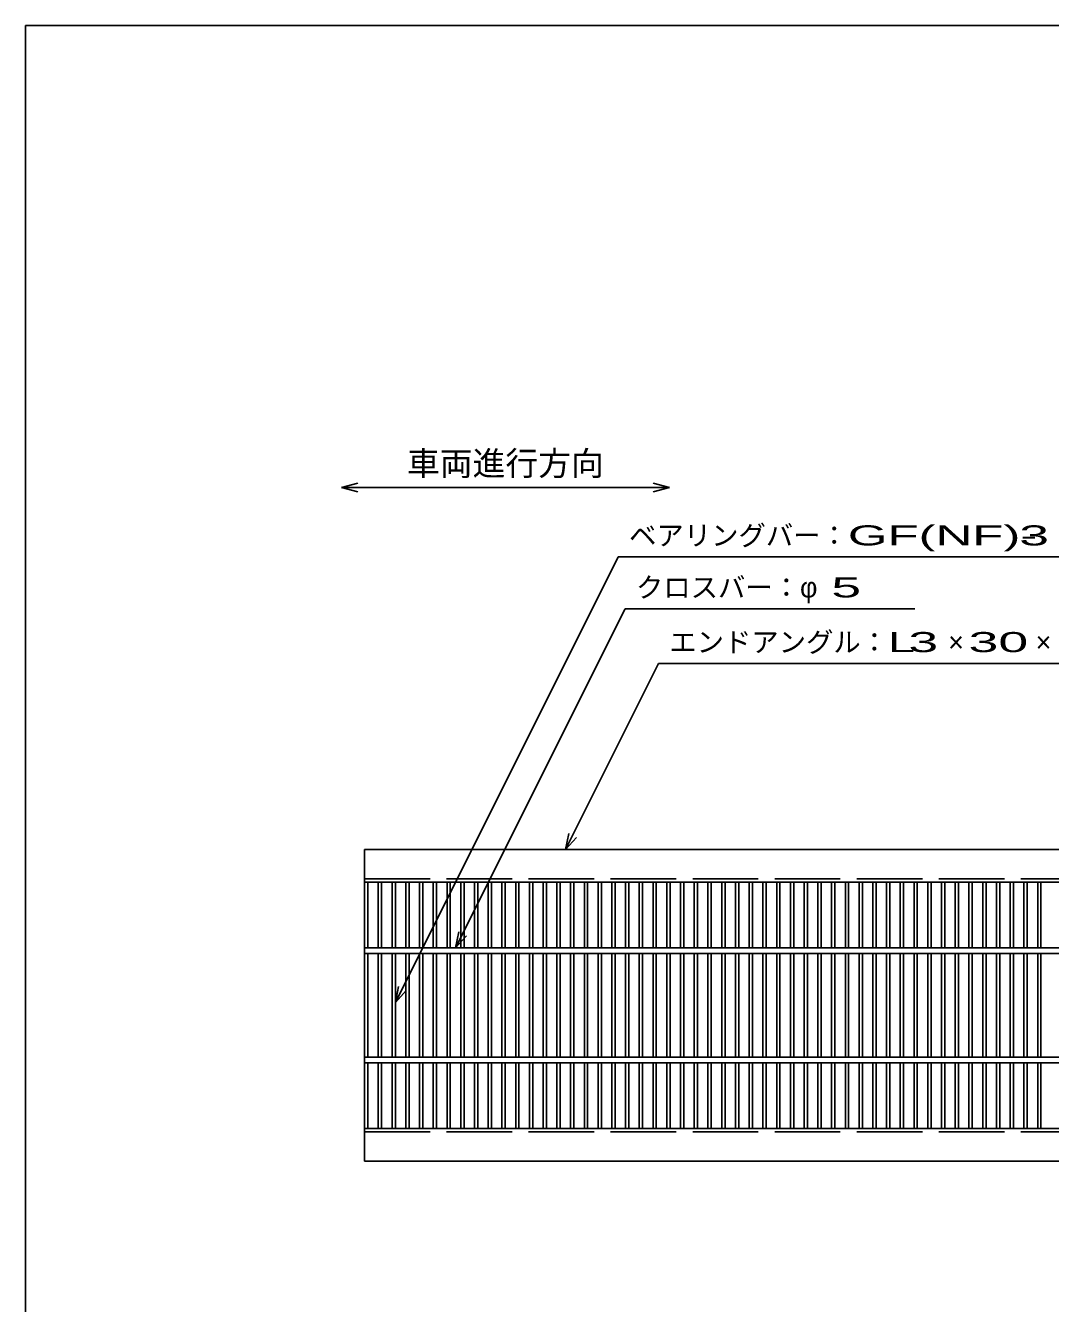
# Model space of a CAD drawing. Units: millimetres, scale not verified. Extents: x -1820 to 1731, y -1282 to 1054.
# Drawn here: x -1729 to -792, y -114 to 1054 of the extents above; entities that cross this region are included whole.
import ezdxf
from ezdxf.enums import TextEntityAlignment as Align

# ---------------------------------------------------------------- set-up
doc = ezdxf.new("R2010")
doc.units = ezdxf.units.MM
doc.header["$LTSCALE"] = 10
doc.linetypes.add('DASHED', pattern=[7.5, 6, -1.5])
for name, color, linetype, lineweight in [('0_2', 150, 'Continuous', 25), ('16', 3, 'Continuous', 25), ('22', 4, 'Continuous', 25)]:
    doc.layers.add(name, color=color, linetype=linetype, lineweight=lineweight)
doc.styles.add('ベクトル', font='')
doc.styles.get('ベクトル').set_extended_font_data('ベクトル')

msp = doc.modelspace()

# ---------------------------------------------------------------- linework, layer by layer
at = {"layer": '0_2'}
for p, q in [((-1729, -1146.5), (-1729, 1053.5)), ((-1729, 1053.5), (1731, 1053.5))]:
    msp.add_line(p, q, dxfattribs=at)
at = {"layer": '0_2', "color": 4}
for p, q in [((-1440.21, 631.33), (-1425.21, 635.33)), ((-1425.21, 627.33), (-1440.21, 631.33)), ((-1440.21, 631.33), (-1140.21, 631.33)), ((-1140.21, 631.33), (-1155.21, 635.33)), ((-1155.21, 627.33), (-1140.21, 631.33))]:
    msp.add_line(p, q, dxfattribs=at)
at = {"layer": '16'}
for p, q in [((-1419, 300.5), (-424, 300.5)), ((-1419, 270.5), (-1419, 300.5)), ((-424, 270.5), (-1419, 270.5)), ((-1419, 45.5), (-1419, 270.5)), ((-1419, 270.5), (-1416, 270.5)), ((-1416, 210.5), (-1416, 270.5)), ((-1406.44, 210.5), (-1406.44, 270.5)), ((-1406.44, 270.5), (-1403.44, 270.5)), ((-1403.44, 210.5), (-1403.44, 270.5)), ((-1393.88, 210.5), (-1393.88, 270.5)), ((-1393.88, 270.5), (-1390.88, 270.5)), ((-1390.88, 210.5), (-1390.88, 270.5)), ((-1381.32, 210.5), (-1381.32, 270.5)), ((-1381.32, 270.5), (-1378.32, 270.5)), ((-1378.32, 210.5), (-1378.32, 270.5)), ((-1368.76, 210.5), (-1368.76, 270.5)), ((-1368.76, 270.5), (-1365.76, 270.5)), ((-1365.76, 210.5), (-1365.76, 270.5)), ((-1356.2, 210.5), (-1356.2, 270.5)), ((-1356.2, 270.5), (-1353.2, 270.5)), ((-1353.2, 210.5), (-1353.2, 270.5)), ((-1343.64, 210.5), (-1343.64, 270.5)), ((-1343.64, 270.5), (-1340.64, 270.5)), ((-1340.64, 210.5), (-1340.64, 270.5)), ((-1331.08, 210.5), (-1331.08, 270.5)), ((-1331.08, 270.5), (-1328.08, 270.5)), ((-1328.08, 210.5), (-1328.08, 270.5)), ((-1318.52, 210.5), (-1318.52, 270.5)), ((-1318.52, 270.5), (-1315.52, 270.5)), ((-1315.52, 210.5), (-1315.52, 270.5)), ((-1305.96, 210.5), (-1305.96, 270.5)), ((-1305.96, 270.5), (-1302.96, 270.5)), ((-1302.96, 210.5), (-1302.96, 270.5)), ((-1293.4, 210.5), (-1293.4, 270.5)), ((-1293.4, 270.5), (-1290.4, 270.5)), ((-1290.4, 210.5), (-1290.4, 270.5)), ((-1280.84, 210.5), (-1280.84, 270.5)), ((-1280.84, 270.5), (-1277.84, 270.5)), ((-1277.84, 210.5), (-1277.84, 270.5)), ((-1268.28, 210.5), (-1268.28, 270.5)), ((-1268.28, 270.5), (-1265.28, 270.5)), ((-1265.28, 210.5), (-1265.28, 270.5)), ((-1255.72, 210.5), (-1255.72, 270.5)), ((-1255.72, 270.5), (-1252.72, 270.5)), ((-1252.72, 210.5), (-1252.72, 270.5)), ((-1243.16, 210.5), (-1243.16, 270.5)), ((-1243.16, 270.5), (-1240.16, 270.5)), ((-1240.16, 210.5), (-1240.16, 270.5)), ((-1230.6, 210.5), (-1230.6, 270.5)), ((-1230.6, 270.5), (-1227.6, 270.5)), ((-1227.6, 210.5), (-1227.6, 270.5)), ((-1218.04, 210.5), (-1218.04, 270.5)), ((-1218.04, 270.5), (-1215.04, 270.5)), ((-1215.04, 210.5), (-1215.04, 270.5)), ((-1205.48, 210.5), (-1205.48, 270.5)), ((-1205.48, 270.5), (-1202.48, 270.5)), ((-1202.48, 210.5), (-1202.48, 270.5)), ((-1192.92, 210.5), (-1192.92, 270.5)), ((-1192.92, 270.5), (-1189.92, 270.5)), ((-1189.92, 210.5), (-1189.92, 270.5)), ((-1180.36, 210.5), (-1180.36, 270.5)), ((-1180.36, 270.5), (-1177.36, 270.5)), ((-1177.36, 210.5), (-1177.36, 270.5)), ((-1167.8, 210.5), (-1167.8, 270.5)), ((-1167.8, 270.5), (-1164.8, 270.5)), ((-1164.8, 210.5), (-1164.8, 270.5)), ((-1155.24, 210.5), (-1155.24, 270.5)), ((-1155.24, 270.5), (-1152.24, 270.5)), ((-1152.24, 210.5), (-1152.24, 270.5)), ((-1142.68, 210.5), (-1142.68, 270.5)), ((-1142.68, 270.5), (-1139.68, 270.5)), ((-1139.68, 210.5), (-1139.68, 270.5)), ((-1130.12, 210.5), (-1130.12, 270.5)), ((-1130.12, 270.5), (-1127.12, 270.5)), ((-1127.12, 210.5), (-1127.12, 270.5)), ((-1117.56, 210.5), (-1117.56, 270.5)), ((-1117.56, 270.5), (-1114.56, 270.5)), ((-1114.56, 210.5), (-1114.56, 270.5)), ((-1105, 210.5), (-1105, 270.5)), ((-1105, 270.5), (-1102, 270.5)), ((-1102, 210.5), (-1102, 270.5)), ((-1092.44, 210.5), (-1092.44, 270.5)), ((-1092.44, 270.5), (-1089.44, 270.5)), ((-1089.44, 210.5), (-1089.44, 270.5)), ((-1079.88, 210.5), (-1079.88, 270.5)), ((-1079.88, 270.5), (-1076.88, 270.5)), ((-1076.88, 210.5), (-1076.88, 270.5)), ((-1067.32, 210.5), (-1067.32, 270.5)), ((-1067.32, 270.5), (-1064.32, 270.5)), ((-1064.32, 210.5), (-1064.32, 270.5)), ((-1054.76, 210.5), (-1054.76, 270.5)), ((-1054.76, 270.5), (-1051.76, 270.5)), ((-1051.76, 210.5), (-1051.76, 270.5)), ((-1042.2, 210.5), (-1042.2, 270.5)), ((-1042.2, 270.5), (-1039.2, 270.5)), ((-1039.2, 210.5), (-1039.2, 270.5)), ((-1029.64, 210.5), (-1029.64, 270.5)), ((-1029.64, 270.5), (-1026.64, 270.5)), ((-1026.64, 210.5), (-1026.64, 270.5)), ((-1017.08, 210.5), (-1017.08, 270.5)), ((-1017.08, 270.5), (-1014.08, 270.5)), ((-1014.08, 210.5), (-1014.08, 270.5)), ((-1004.52, 210.5), (-1004.52, 270.5)), ((-1004.52, 270.5), (-1001.52, 270.5)), ((-1001.52, 210.5), (-1001.52, 270.5)), ((-991.96, 210.5), (-991.96, 270.5)), ((-991.96, 270.5), (-988.96, 270.5)), ((-988.96, 210.5), (-988.96, 270.5)), ((-979.4, 210.5), (-979.4, 270.5)), ((-979.4, 270.5), (-976.4, 270.5)), ((-976.4, 210.5), (-976.4, 270.5)), ((-966.84, 210.5), (-966.84, 270.5)), ((-966.84, 270.5), (-963.84, 270.5)), ((-963.84, 210.5), (-963.84, 270.5)), ((-954.28, 210.5), (-954.28, 270.5)), ((-954.28, 270.5), (-951.28, 270.5)), ((-951.28, 210.5), (-951.28, 270.5)), ((-941.72, 210.5), (-941.72, 270.5)), ((-941.72, 270.5), (-938.72, 270.5)), ((-938.72, 210.5), (-938.72, 270.5)), ((-929.16, 210.5), (-929.16, 270.5)), ((-929.16, 270.5), (-926.16, 270.5)), ((-926.16, 210.5), (-926.16, 270.5)), ((-916.6, 210.5), (-916.6, 270.5)), ((-916.6, 270.5), (-913.6, 270.5)), ((-913.6, 210.5), (-913.6, 270.5)), ((-904.04, 210.5), (-904.04, 270.5)), ((-904.04, 270.5), (-901.04, 270.5)), ((-901.04, 210.5), (-901.04, 270.5)), ((-891.48, 210.5), (-891.48, 270.5)), ((-891.48, 270.5), (-888.48, 270.5)), ((-888.48, 210.5), (-888.48, 270.5)), ((-878.92, 210.5), (-878.92, 270.5)), ((-878.92, 270.5), (-875.92, 270.5)), ((-875.92, 210.5), (-875.92, 270.5)), ((-866.36, 210.5), (-866.36, 270.5)), ((-866.36, 270.5), (-863.36, 270.5)), ((-863.36, 210.5), (-863.36, 270.5)), ((-853.8, 210.5), (-853.8, 270.5)), ((-853.8, 270.5), (-850.8, 270.5)), ((-850.8, 210.5), (-850.8, 270.5)), ((-841.24, 210.5), (-841.24, 270.5)), ((-841.24, 270.5), (-838.24, 270.5)), ((-838.24, 210.5), (-838.24, 270.5)), ((-828.68, 210.5), (-828.68, 270.5)), ((-828.68, 270.5), (-825.68, 270.5)), ((-825.68, 210.5), (-825.68, 270.5)), ((-816.12, 210.5), (-816.12, 270.5)), ((-816.12, 270.5), (-813.12, 270.5)), ((-813.12, 210.5), (-813.12, 270.5)), ((-803.56, 210.5), (-803.56, 270.5)), ((-803.56, 270.5), (-800.56, 270.5)), ((-800.56, 210.5), (-800.56, 270.5)), ((-1419, 210.5), (-424, 210.5)), ((-1419, 205.5), (-1419, 210.5)), ((-424, 205.5), (-1419, 205.5)), ((-1416, 110.5), (-1416, 205.5)), ((-1406.44, 110.5), (-1406.44, 205.5)), ((-1403.44, 110.5), (-1403.44, 205.5)), ((-1393.88, 110.5), (-1393.88, 205.5)), ((-1390.88, 110.5), (-1390.88, 205.5)), ((-1381.32, 110.5), (-1381.32, 205.5)), ((-1378.32, 110.5), (-1378.32, 205.5)), ((-1368.76, 110.5), (-1368.76, 205.5)), ((-1365.76, 110.5), (-1365.76, 205.5)), ((-1356.2, 110.5), (-1356.2, 205.5)), ((-1353.2, 110.5), (-1353.2, 205.5)), ((-1343.64, 110.5), (-1343.64, 205.5)), ((-1340.64, 110.5), (-1340.64, 205.5)), ((-1331.08, 110.5), (-1331.08, 205.5)), ((-1328.08, 110.5), (-1328.08, 205.5)), ((-1318.52, 110.5), (-1318.52, 205.5)), ((-1315.52, 110.5), (-1315.52, 205.5)), ((-1305.96, 110.5), (-1305.96, 205.5)), ((-1302.96, 110.5), (-1302.96, 205.5)), ((-1293.4, 110.5), (-1293.4, 205.5)), ((-1290.4, 110.5), (-1290.4, 205.5)), ((-1280.84, 110.5), (-1280.84, 205.5)), ((-1277.84, 110.5), (-1277.84, 205.5)), ((-1268.28, 110.5), (-1268.28, 205.5)), ((-1265.28, 110.5), (-1265.28, 205.5)), ((-1255.72, 110.5), (-1255.72, 205.5)), ((-1252.72, 110.5), (-1252.72, 205.5)), ((-1243.16, 110.5), (-1243.16, 205.5)), ((-1240.16, 110.5), (-1240.16, 205.5)), ((-1230.6, 110.5), (-1230.6, 205.5)), ((-1227.6, 110.5), (-1227.6, 205.5)), ((-1218.04, 110.5), (-1218.04, 205.5)), ((-1215.04, 110.5), (-1215.04, 205.5)), ((-1205.48, 110.5), (-1205.48, 205.5)), ((-1202.48, 110.5), (-1202.48, 205.5)), ((-1192.92, 110.5), (-1192.92, 205.5)), ((-1189.92, 110.5), (-1189.92, 205.5)), ((-1180.36, 110.5), (-1180.36, 205.5)), ((-1177.36, 110.5), (-1177.36, 205.5)), ((-1167.8, 110.5), (-1167.8, 205.5)), ((-1164.8, 110.5), (-1164.8, 205.5)), ((-1155.24, 110.5), (-1155.24, 205.5)), ((-1152.24, 110.5), (-1152.24, 205.5)), ((-1142.68, 110.5), (-1142.68, 205.5)), ((-1139.68, 110.5), (-1139.68, 205.5)), ((-1130.12, 110.5), (-1130.12, 205.5)), ((-1127.12, 110.5), (-1127.12, 205.5)), ((-1117.56, 110.5), (-1117.56, 205.5)), ((-1114.56, 110.5), (-1114.56, 205.5)), ((-1105, 110.5), (-1105, 205.5)), ((-1102, 110.5), (-1102, 205.5)), ((-1092.44, 110.5), (-1092.44, 205.5)), ((-1089.44, 110.5), (-1089.44, 205.5)), ((-1079.88, 110.5), (-1079.88, 205.5)), ((-1076.88, 110.5), (-1076.88, 205.5)), ((-1067.32, 110.5), (-1067.32, 205.5)), ((-1064.32, 110.5), (-1064.32, 205.5)), ((-1054.76, 110.5), (-1054.76, 205.5)), ((-1051.76, 110.5), (-1051.76, 205.5)), ((-1042.2, 110.5), (-1042.2, 205.5)), ((-1039.2, 110.5), (-1039.2, 205.5)), ((-1029.64, 110.5), (-1029.64, 205.5)), ((-1026.64, 110.5), (-1026.64, 205.5)), ((-1017.08, 110.5), (-1017.08, 205.5)), ((-1014.08, 110.5), (-1014.08, 205.5)), ((-1004.52, 110.5), (-1004.52, 205.5)), ((-1001.52, 110.5), (-1001.52, 205.5)), ((-991.96, 110.5), (-991.96, 205.5)), ((-988.96, 110.5), (-988.96, 205.5)), ((-979.4, 110.5), (-979.4, 205.5)), ((-976.4, 110.5), (-976.4, 205.5)), ((-966.84, 110.5), (-966.84, 205.5)), ((-963.84, 110.5), (-963.84, 205.5)), ((-954.28, 110.5), (-954.28, 205.5)), ((-951.28, 110.5), (-951.28, 205.5)), ((-941.72, 110.5), (-941.72, 205.5)), ((-938.72, 110.5), (-938.72, 205.5)), ((-929.16, 110.5), (-929.16, 205.5)), ((-926.16, 110.5), (-926.16, 205.5)), ((-916.6, 110.5), (-916.6, 205.5)), ((-913.6, 110.5), (-913.6, 205.5)), ((-904.04, 110.5), (-904.04, 205.5)), ((-901.04, 110.5), (-901.04, 205.5)), ((-891.48, 110.5), (-891.48, 205.5)), ((-888.48, 110.5), (-888.48, 205.5)), ((-878.92, 110.5), (-878.92, 205.5)), ((-875.92, 110.5), (-875.92, 205.5)), ((-866.36, 110.5), (-866.36, 205.5)), ((-863.36, 110.5), (-863.36, 205.5)), ((-853.8, 110.5), (-853.8, 205.5)), ((-850.8, 110.5), (-850.8, 205.5)), ((-841.24, 110.5), (-841.24, 205.5)), ((-838.24, 110.5), (-838.24, 205.5)), ((-828.68, 110.5), (-828.68, 205.5)), ((-825.68, 110.5), (-825.68, 205.5)), ((-816.12, 110.5), (-816.12, 205.5)), ((-813.12, 110.5), (-813.12, 205.5)), ((-803.56, 110.5), (-803.56, 205.5)), ((-800.56, 110.5), (-800.56, 205.5)), ((-1419, 110.5), (-424, 110.5)), ((-1419, 105.5), (-1419, 110.5)), ((-1419, 105.5), (-424, 105.5)), ((-1416, 45.5), (-1416, 105.5)), ((-1406.44, 45.5), (-1406.44, 105.5)), ((-1403.44, 45.5), (-1403.44, 105.5)), ((-1393.88, 45.5), (-1393.88, 105.5)), ((-1390.88, 45.5), (-1390.88, 105.5)), ((-1381.32, 45.5), (-1381.32, 105.5)), ((-1378.32, 45.5), (-1378.32, 105.5)), ((-1368.76, 45.5), (-1368.76, 105.5)), ((-1365.76, 45.5), (-1365.76, 105.5)), ((-1356.2, 45.5), (-1356.2, 105.5)), ((-1353.2, 45.5), (-1353.2, 105.5)), ((-1343.64, 45.5), (-1343.64, 105.5)), ((-1340.64, 45.5), (-1340.64, 105.5)), ((-1331.08, 45.5), (-1331.08, 105.5)), ((-1328.08, 45.5), (-1328.08, 105.5)), ((-1318.52, 45.5), (-1318.52, 105.5)), ((-1315.52, 45.5), (-1315.52, 105.5)), ((-1305.96, 45.5), (-1305.96, 105.5)), ((-1302.96, 45.5), (-1302.96, 105.5)), ((-1293.4, 45.5), (-1293.4, 105.5)), ((-1290.4, 45.5), (-1290.4, 105.5)), ((-1280.84, 45.5), (-1280.84, 105.5)), ((-1277.84, 45.5), (-1277.84, 105.5)), ((-1268.28, 45.5), (-1268.28, 105.5)), ((-1265.28, 45.5), (-1265.28, 105.5)), ((-1255.72, 45.5), (-1255.72, 105.5)), ((-1252.72, 45.5), (-1252.72, 105.5)), ((-1243.16, 45.5), (-1243.16, 105.5)), ((-1240.16, 45.5), (-1240.16, 105.5)), ((-1230.6, 45.5), (-1230.6, 105.5)), ((-1227.6, 45.5), (-1227.6, 105.5)), ((-1218.04, 45.5), (-1218.04, 105.5)), ((-1215.04, 45.5), (-1215.04, 105.5)), ((-1205.48, 45.5), (-1205.48, 105.5)), ((-1202.48, 45.5), (-1202.48, 105.5)), ((-1192.92, 45.5), (-1192.92, 105.5)), ((-1189.92, 45.5), (-1189.92, 105.5)), ((-1180.36, 45.5), (-1180.36, 105.5)), ((-1177.36, 45.5), (-1177.36, 105.5)), ((-1167.8, 45.5), (-1167.8, 105.5)), ((-1164.8, 45.5), (-1164.8, 105.5)), ((-1155.24, 45.5), (-1155.24, 105.5)), ((-1152.24, 45.5), (-1152.24, 105.5)), ((-1142.68, 45.5), (-1142.68, 105.5)), ((-1139.68, 45.5), (-1139.68, 105.5)), ((-1130.12, 45.5), (-1130.12, 105.5)), ((-1127.12, 45.5), (-1127.12, 105.5)), ((-1117.56, 45.5), (-1117.56, 105.5)), ((-1114.56, 45.5), (-1114.56, 105.5)), ((-1105, 45.5), (-1105, 105.5)), ((-1102, 45.5), (-1102, 105.5)), ((-1092.44, 45.5), (-1092.44, 105.5)), ((-1089.44, 45.5), (-1089.44, 105.5)), ((-1079.88, 45.5), (-1079.88, 105.5)), ((-1076.88, 45.5), (-1076.88, 105.5)), ((-1067.32, 45.5), (-1067.32, 105.5)), ((-1064.32, 45.5), (-1064.32, 105.5)), ((-1054.76, 45.5), (-1054.76, 105.5)), ((-1051.76, 45.5), (-1051.76, 105.5)), ((-1042.2, 45.5), (-1042.2, 105.5)), ((-1039.2, 45.5), (-1039.2, 105.5)), ((-1029.64, 45.5), (-1029.64, 105.5)), ((-1026.64, 45.5), (-1026.64, 105.5)), ((-1017.08, 45.5), (-1017.08, 105.5)), ((-1014.08, 45.5), (-1014.08, 105.5)), ((-1004.52, 45.5), (-1004.52, 105.5)), ((-1001.52, 45.5), (-1001.52, 105.5)), ((-991.96, 45.5), (-991.96, 105.5)), ((-988.96, 45.5), (-988.96, 105.5)), ((-979.4, 45.5), (-979.4, 105.5)), ((-976.4, 45.5), (-976.4, 105.5)), ((-966.84, 45.5), (-966.84, 105.5)), ((-963.84, 45.5), (-963.84, 105.5)), ((-954.28, 45.5), (-954.28, 105.5)), ((-951.28, 45.5), (-951.28, 105.5)), ((-941.72, 45.5), (-941.72, 105.5)), ((-938.72, 45.5), (-938.72, 105.5)), ((-929.16, 45.5), (-929.16, 105.5)), ((-926.16, 45.5), (-926.16, 105.5)), ((-916.6, 45.5), (-916.6, 105.5)), ((-913.6, 45.5), (-913.6, 105.5)), ((-904.04, 45.5), (-904.04, 105.5)), ((-901.04, 45.5), (-901.04, 105.5)), ((-891.48, 45.5), (-891.48, 105.5)), ((-888.48, 45.5), (-888.48, 105.5)), ((-878.92, 45.5), (-878.92, 105.5)), ((-875.92, 45.5), (-875.92, 105.5)), ((-866.36, 45.5), (-866.36, 105.5)), ((-863.36, 45.5), (-863.36, 105.5)), ((-853.8, 45.5), (-853.8, 105.5)), ((-850.8, 45.5), (-850.8, 105.5)), ((-841.24, 45.5), (-841.24, 105.5)), ((-838.24, 45.5), (-838.24, 105.5)), ((-828.68, 45.5), (-828.68, 105.5)), ((-825.68, 45.5), (-825.68, 105.5)), ((-816.12, 45.5), (-816.12, 105.5)), ((-813.12, 45.5), (-813.12, 105.5)), ((-803.56, 45.5), (-803.56, 105.5)), ((-800.56, 45.5), (-800.56, 105.5)), ((-1419, 45.5), (-424, 45.5)), ((-1419, 15.5), (-1419, 45.5)), ((-1419, 45.5), (-1416, 45.5)), ((-1406.44, 45.5), (-1403.44, 45.5)), ((-1393.88, 45.5), (-1390.88, 45.5)), ((-1381.32, 45.5), (-1378.32, 45.5)), ((-1368.76, 45.5), (-1365.76, 45.5)), ((-1356.2, 45.5), (-1353.2, 45.5)), ((-1343.64, 45.5), (-1340.64, 45.5)), ((-1331.08, 45.5), (-1328.08, 45.5)), ((-1318.52, 45.5), (-1315.52, 45.5)), ((-1305.96, 45.5), (-1302.96, 45.5)), ((-1293.4, 45.5), (-1290.4, 45.5)), ((-1280.84, 45.5), (-1277.84, 45.5)), ((-1268.28, 45.5), (-1265.28, 45.5)), ((-1255.72, 45.5), (-1252.72, 45.5)), ((-1243.16, 45.5), (-1240.16, 45.5)), ((-1230.6, 45.5), (-1227.6, 45.5)), ((-1218.04, 45.5), (-1215.04, 45.5)), ((-1205.48, 45.5), (-1202.48, 45.5)), ((-1192.92, 45.5), (-1189.92, 45.5)), ((-1180.36, 45.5), (-1177.36, 45.5)), ((-1167.8, 45.5), (-1164.8, 45.5)), ((-1155.24, 45.5), (-1152.24, 45.5)), ((-1142.68, 45.5), (-1139.68, 45.5)), ((-1130.12, 45.5), (-1127.12, 45.5)), ((-1117.56, 45.5), (-1114.56, 45.5)), ((-1105, 45.5), (-1102, 45.5)), ((-1092.44, 45.5), (-1089.44, 45.5)), ((-1079.88, 45.5), (-1076.88, 45.5)), ((-1067.32, 45.5), (-1064.32, 45.5)), ((-1054.76, 45.5), (-1051.76, 45.5)), ((-1042.2, 45.5), (-1039.2, 45.5)), ((-1029.64, 45.5), (-1026.64, 45.5)), ((-1017.08, 45.5), (-1014.08, 45.5)), ((-1004.52, 45.5), (-1001.52, 45.5)), ((-991.96, 45.5), (-988.96, 45.5)), ((-979.4, 45.5), (-976.4, 45.5)), ((-966.84, 45.5), (-963.84, 45.5)), ((-954.28, 45.5), (-951.28, 45.5)), ((-941.72, 45.5), (-938.72, 45.5)), ((-929.16, 45.5), (-926.16, 45.5)), ((-916.6, 45.5), (-913.6, 45.5)), ((-904.04, 45.5), (-901.04, 45.5)), ((-891.48, 45.5), (-888.48, 45.5)), ((-878.92, 45.5), (-875.92, 45.5)), ((-866.36, 45.5), (-863.36, 45.5)), ((-853.8, 45.5), (-850.8, 45.5)), ((-841.24, 45.5), (-838.24, 45.5)), ((-828.68, 45.5), (-825.68, 45.5)), ((-816.12, 45.5), (-813.12, 45.5)), ((-803.56, 45.5), (-800.56, 45.5)), ((-424, 15.5), (-1419, 15.5))]:
    msp.add_line(p, q, dxfattribs=at)
at = {"layer": '16', "linetype": 'DASHED'}
for p, q in [((-1419, 273.5), (-424, 273.5)), ((-1419, 42.5), (-424, 42.5))]:
    msp.add_line(p, q, dxfattribs=at)
at = {"layer": '22'}
for p, q in [((-1390.88, 160.5), (-1187.13, 568)), ((-1187.13, 568), (-697.28, 568)), ((-1335.86, 210.5), (-1180.86, 520.5)), ((-1180.86, 520.5), (-915.86, 520.5)), ((-1235.38, 300.5), (-1150.38, 470.5)), ((-1150.38, 470.5), (-710.38, 470.5)), ((-1235.38, 300.5), (-1232.38, 315.1)), ((-1235.38, 300.5), (-1225.38, 311.5)), ((-1335.86, 210.5), (-1332.86, 225.1)), ((-1335.86, 210.5), (-1325.86, 221.5)), ((-1390.88, 160.5), (-1387.88, 175.1)), ((-1390.88, 160.5), (-1380.88, 171.5))]:
    msp.add_line(p, q, dxfattribs=at)

# ---------------------------------------------------------------- texts
at = {"layer": '0_2', "color": 2, "style": 'ベクトル'}
msp.add_text('車両進行方向', height=21.99, dxfattribs=at).set_placement((-1380.21, 653.33), align=Align.MIDDLE_LEFT)
at = {"layer": '22', "color": 2, "style": 'ベクトル'}
for s, p in [('ベアリングバー：', (-1177.13, 587.5)), ('クロスバー：', (-1170.86, 540)), ('φ', (-1020.86, 540)), ('エンドアングル：', (-1140.38, 490)), ('×', (-885.38, 490)), ('×', (-805.38, 490))]:
    msp.add_text(s, height=18.33, dxfattribs=at).set_placement(p, align=Align.MIDDLE_LEFT)
for s, width, p in [('GF(NF)-', 1.9, (-977.13, 587.5)), (' 3 ', 2, (-834.06, 587.5)), (' 5 ', 2, (-1005.86, 540)), ('L', 1.8, (-940.38, 490)), (' 3 ', 2, (-935.38, 490)), (' 30 ', 2, (-880.38, 490))]:
    msp.add_text(s, height=18.33, dxfattribs=dict(at, width=width)).set_placement(p, align=Align.MIDDLE_LEFT)

doc.saveas('drawing.dxf')
